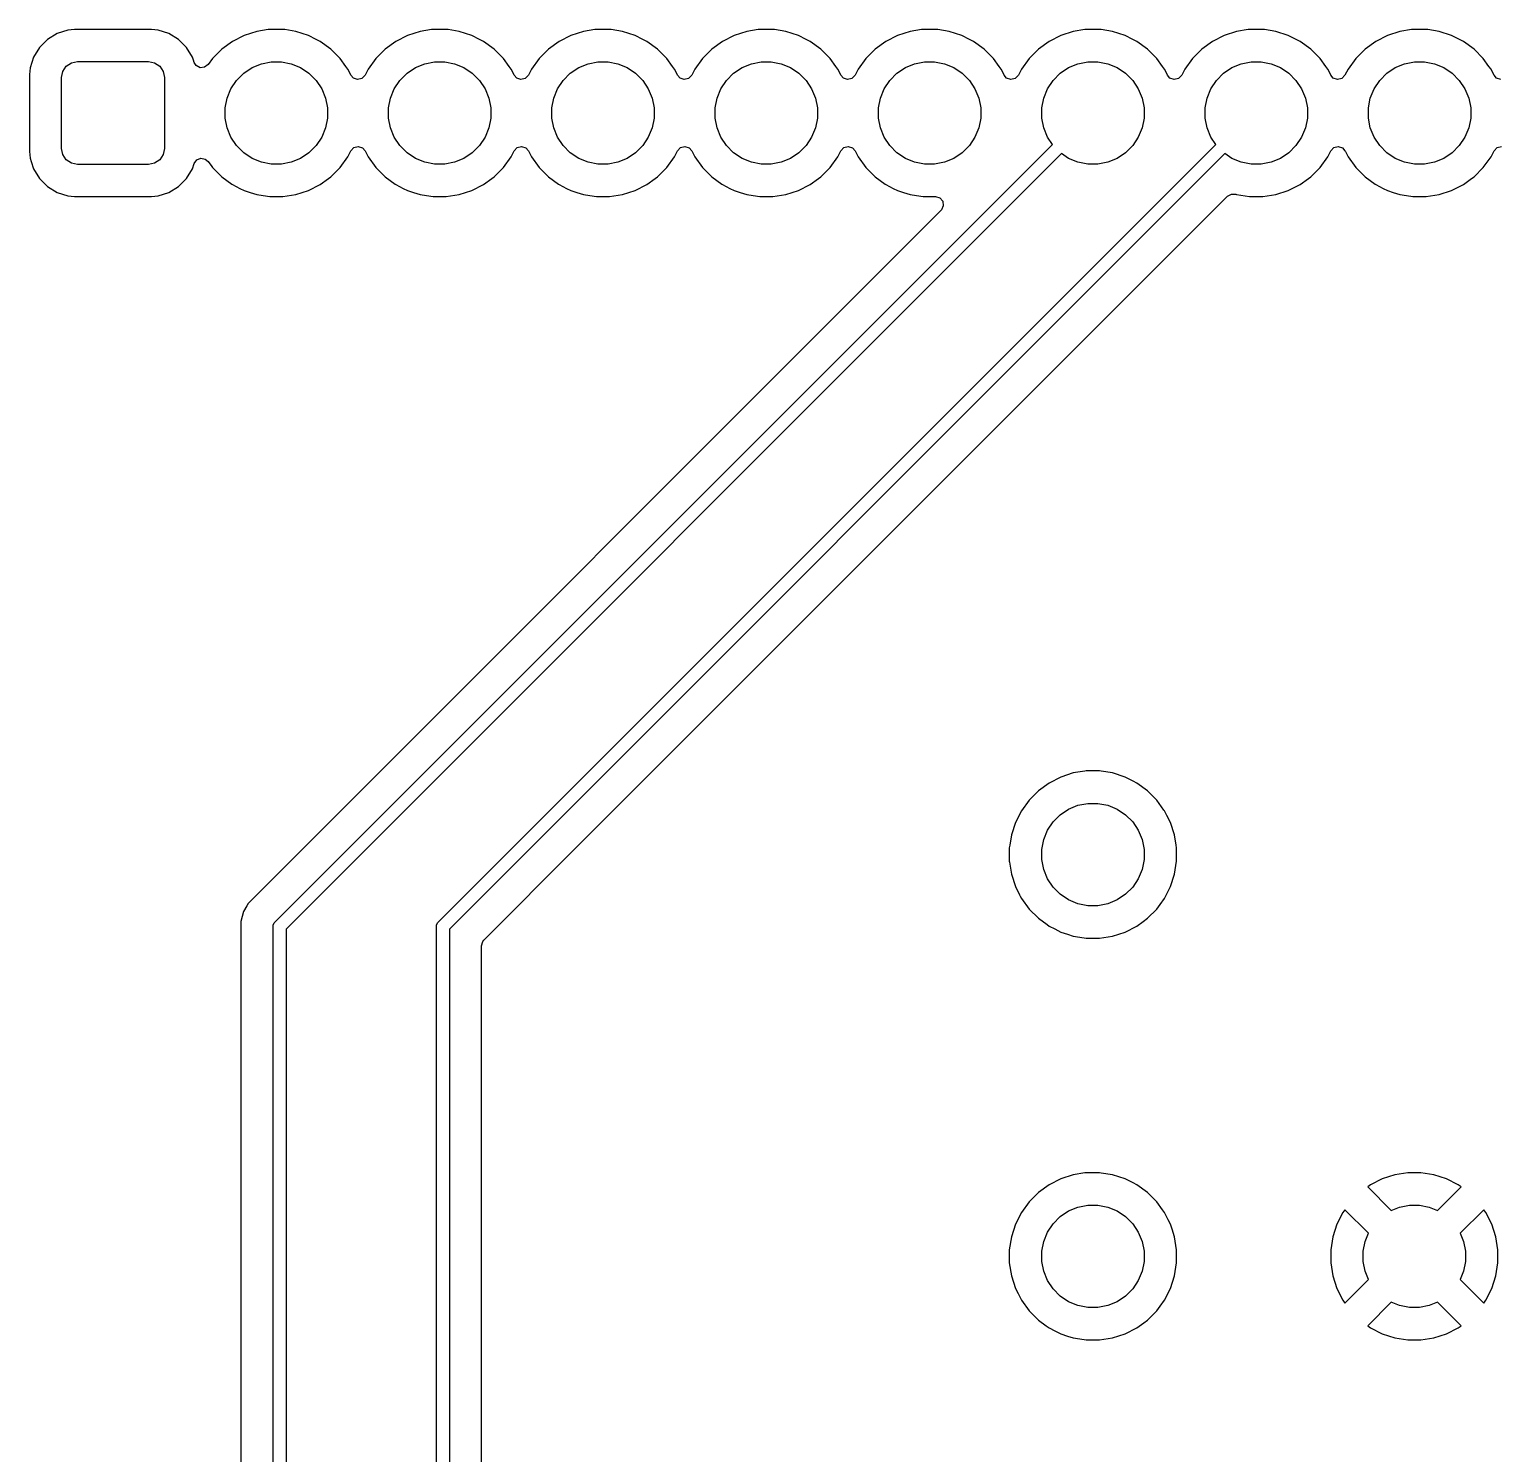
# Model space of a CAD drawing. Extents: x 4.07 to 10.8, y -5 to -0.8.
# Drawn here: x 6.987 to 7.886, y -3.663 to -2.791 of the extents above; entities that cross this region are included whole.
import ezdxf

# ---------------------------------------------------------------- set-up
doc = ezdxf.new("R2010")
doc.units = 0
doc.header["$MEASUREMENT"] = 0
doc.layers.add('BLACK', color=7, linetype='CONTINUOUS')

msp = doc.modelspace()

# ---------------------------------------------------------------- linework, layer by layer
at = {"layer": 'BLACK', "linetype": 'CONTINUOUS'}
for p, q in [((6.9979, -2.79701), (6.99301, -2.8019)), ((7.00377, -2.79339), (6.9979, -2.79701)), ((7.01033, -2.79121), (7.00377, -2.79339)), ((7.00377, -2.79339), (7.00377, -2.79339)), ((7.01438, -2.7908), (7.01033, -2.79121)), ((7.01033, -2.79121), (7.01033, -2.79121)), ((7.06162, -2.7908), (7.01438, -2.7908)), ((7.01438, -2.7908), (7.01438, -2.7908)), ((7.06567, -2.79121), (7.06162, -2.7908)), ((7.07217, -2.79337), (7.06567, -2.79121)), ((7.06567, -2.79121), (7.06567, -2.79121)), ((7.07223, -2.79339), (7.07217, -2.79337)), ((7.07227, -2.79341), (7.07223, -2.79339)), ((7.07223, -2.79339), (7.07223, -2.79339)), ((7.0781, -2.79701), (7.07227, -2.79341)), ((7.08299, -2.8019), (7.0781, -2.79701)), ((7.11835, -2.79455), (7.11116, -2.79821)), ((7.12601, -2.79206), (7.11835, -2.79455)), ((7.13301, -2.79095), (7.12601, -2.79206)), ((7.13397, -2.7908), (7.13301, -2.79095)), ((7.14203, -2.7908), (7.13397, -2.7908)), ((7.14312, -2.79097), (7.14203, -2.7908)), ((7.14999, -2.79206), (7.14312, -2.79097)), ((7.15765, -2.79455), (7.14999, -2.79206)), ((7.16248, -2.79701), (7.15765, -2.79455)), ((7.16484, -2.79821), (7.16248, -2.79701)), ((7.21835, -2.79455), (7.21116, -2.79821)), ((7.22601, -2.79206), (7.21835, -2.79455)), ((7.23301, -2.79095), (7.22601, -2.79206)), ((7.23397, -2.7908), (7.23301, -2.79095)), ((7.24203, -2.7908), (7.23397, -2.7908)), ((7.24312, -2.79097), (7.24203, -2.7908)), ((7.24999, -2.79206), (7.24312, -2.79097)), ((7.25765, -2.79455), (7.24999, -2.79206)), ((7.26248, -2.79701), (7.25765, -2.79455)), ((7.26484, -2.79821), (7.26248, -2.79701)), ((7.31835, -2.79455), (7.31116, -2.79821)), ((7.32601, -2.79206), (7.31835, -2.79455)), ((7.33301, -2.79095), (7.32601, -2.79206)), ((7.33397, -2.7908), (7.33301, -2.79095)), ((7.34203, -2.7908), (7.33397, -2.7908)), ((7.34312, -2.79097), (7.34203, -2.7908)), ((7.34999, -2.79206), (7.34312, -2.79097)), ((7.35765, -2.79455), (7.34999, -2.79206)), ((7.36248, -2.79701), (7.35765, -2.79455)), ((7.36484, -2.79821), (7.36248, -2.79701)), ((7.41835, -2.79455), (7.41116, -2.79821)), ((7.42601, -2.79206), (7.41835, -2.79455)), ((7.43301, -2.79095), (7.42601, -2.79206)), ((7.43397, -2.7908), (7.43301, -2.79095)), ((7.44203, -2.7908), (7.43397, -2.7908)), ((7.44312, -2.79097), (7.44203, -2.7908)), ((7.44999, -2.79206), (7.44312, -2.79097)), ((7.45765, -2.79455), (7.44999, -2.79206)), ((7.46248, -2.79701), (7.45765, -2.79455)), ((7.46484, -2.79821), (7.46248, -2.79701)), ((7.51835, -2.79455), (7.51116, -2.79821)), ((7.52601, -2.79206), (7.51835, -2.79455)), ((7.53301, -2.79095), (7.52601, -2.79206)), ((7.53397, -2.7908), (7.53301, -2.79095)), ((7.54203, -2.7908), (7.53397, -2.7908)), ((7.54312, -2.79097), (7.54203, -2.7908)), ((7.54999, -2.79206), (7.54312, -2.79097)), ((7.55765, -2.79455), (7.54999, -2.79206)), ((7.56248, -2.79701), (7.55765, -2.79455)), ((7.56484, -2.79821), (7.56248, -2.79701)), ((7.61835, -2.79455), (7.61116, -2.79821)), ((7.62601, -2.79206), (7.61835, -2.79455)), ((7.63301, -2.79095), (7.62601, -2.79206)), ((7.63397, -2.7908), (7.63301, -2.79095)), ((7.64203, -2.7908), (7.63397, -2.7908)), ((7.64312, -2.79097), (7.64203, -2.7908)), ((7.64999, -2.79206), (7.64312, -2.79097)), ((7.65765, -2.79455), (7.64999, -2.79206)), ((7.66248, -2.79701), (7.65765, -2.79455)), ((7.66484, -2.79821), (7.66248, -2.79701)), ((7.71835, -2.79455), (7.71116, -2.79821)), ((7.72601, -2.79206), (7.71835, -2.79455)), ((7.73301, -2.79095), (7.72601, -2.79206)), ((7.73397, -2.7908), (7.73301, -2.79095)), ((7.74203, -2.7908), (7.73397, -2.7908)), ((7.74312, -2.79097), (7.74203, -2.7908)), ((7.74999, -2.79206), (7.74312, -2.79097)), ((7.75765, -2.79455), (7.74999, -2.79206)), ((7.76248, -2.79701), (7.75765, -2.79455)), ((7.76484, -2.79821), (7.76248, -2.79701)), ((7.81835, -2.79455), (7.81116, -2.79821)), ((7.82601, -2.79206), (7.81835, -2.79455)), ((7.83301, -2.79095), (7.82601, -2.79206)), ((7.83397, -2.7908), (7.83301, -2.79095)), ((7.84203, -2.7908), (7.83397, -2.7908)), ((7.84312, -2.79097), (7.84203, -2.7908)), ((7.84999, -2.79206), (7.84312, -2.79097)), ((7.85765, -2.79455), (7.84999, -2.79206)), ((7.86248, -2.79701), (7.85765, -2.79455)), ((7.86484, -2.79821), (7.86248, -2.79701)), ((6.99301, -2.8019), (6.98939, -2.80777)), ((7.08661, -2.80777), (7.08299, -2.8019)), ((7.10465, -2.80295), (7.09895, -2.80864)), ((7.11116, -2.79821), (7.10465, -2.80295)), ((7.17135, -2.80295), (7.16484, -2.79821)), ((7.16484, -2.79821), (7.16484, -2.79821)), ((7.16484, -2.79821), (7.16484, -2.79821)), ((7.17705, -2.80865), (7.17135, -2.80295)), ((7.20465, -2.80295), (7.19895, -2.80865)), ((7.21116, -2.79821), (7.20465, -2.80295)), ((7.27135, -2.80295), (7.26484, -2.79821)), ((7.26484, -2.79821), (7.26484, -2.79821)), ((7.26484, -2.79821), (7.26484, -2.79821)), ((7.27705, -2.80865), (7.27135, -2.80295)), ((7.30465, -2.80295), (7.29895, -2.80865)), ((7.31116, -2.79821), (7.30465, -2.80295)), ((7.37135, -2.80295), (7.36484, -2.79821)), ((7.36484, -2.79821), (7.36484, -2.79821)), ((7.36484, -2.79821), (7.36484, -2.79821)), ((7.37705, -2.80865), (7.37135, -2.80295)), ((7.40465, -2.80295), (7.39895, -2.80865)), ((7.41116, -2.79821), (7.40465, -2.80295)), ((7.47135, -2.80295), (7.46484, -2.79821)), ((7.46484, -2.79821), (7.46484, -2.79821)), ((7.46484, -2.79821), (7.46484, -2.79821)), ((7.47705, -2.80865), (7.47135, -2.80295)), ((7.50465, -2.80295), (7.49895, -2.80865)), ((7.51116, -2.79821), (7.50465, -2.80295)), ((7.57135, -2.80295), (7.56484, -2.79821)), ((7.56484, -2.79821), (7.56484, -2.79821)), ((7.56484, -2.79821), (7.56484, -2.79821)), ((7.57705, -2.80865), (7.57135, -2.80295)), ((7.60465, -2.80295), (7.59895, -2.80865)), ((7.61116, -2.79821), (7.60465, -2.80295)), ((7.67135, -2.80295), (7.66484, -2.79821)), ((7.66484, -2.79821), (7.66484, -2.79821)), ((7.66484, -2.79821), (7.66484, -2.79821)), ((7.67705, -2.80865), (7.67135, -2.80295)), ((7.70465, -2.80295), (7.69895, -2.80865)), ((7.71116, -2.79821), (7.70465, -2.80295)), ((7.77135, -2.80295), (7.76484, -2.79821)), ((7.76484, -2.79821), (7.76484, -2.79821)), ((7.76484, -2.79821), (7.76484, -2.79821)), ((7.77705, -2.80865), (7.77135, -2.80295)), ((7.80465, -2.80295), (7.79895, -2.80865)), ((7.81116, -2.79821), (7.80465, -2.80295)), ((7.87135, -2.80295), (7.86484, -2.79821)), ((7.86484, -2.79821), (7.86484, -2.79821)), ((7.86484, -2.79821), (7.86484, -2.79821)), ((7.87705, -2.80865), (7.87135, -2.80295)), ((6.98721, -2.81433), (6.9868, -2.81838)), ((6.98939, -2.80777), (6.98721, -2.81433)), ((6.98721, -2.81433), (6.98721, -2.81433)), ((6.98721, -2.81433), (6.98721, -2.81433)), ((6.98939, -2.80777), (6.98939, -2.80777)), ((7.00725, -2.81658), (7.00939, -2.81339)), ((7.00939, -2.81339), (7.01258, -2.81125)), ((7.01258, -2.81125), (7.01635, -2.8105)), ((7.01635, -2.8105), (7.05965, -2.8105)), ((7.05965, -2.8105), (7.06342, -2.81125)), ((7.06342, -2.81125), (7.06661, -2.81339)), ((7.06661, -2.81339), (7.06875, -2.81658)), ((7.08725, -2.80969), (7.08661, -2.80777)), ((7.08768, -2.811), (7.08725, -2.80969)), ((7.08891, -2.81296), (7.08768, -2.811)), ((7.09135, -2.81425), (7.08891, -2.81296)), ((7.09409, -2.81401), (7.09135, -2.81425)), ((7.09627, -2.81233), (7.09409, -2.81401)), ((7.09895, -2.80865), (7.09627, -2.81233)), ((7.09895, -2.80864), (7.09895, -2.80865)), ((7.11802, -2.81765), (7.12315, -2.81422)), ((7.12315, -2.81422), (7.12886, -2.81186)), ((7.12886, -2.81186), (7.13491, -2.81066)), ((7.13491, -2.81066), (7.14109, -2.81066)), ((7.14109, -2.81066), (7.14714, -2.81186)), ((7.14714, -2.81186), (7.15285, -2.81422)), ((7.15285, -2.81422), (7.15798, -2.81765)), ((7.18052, -2.81342), (7.17705, -2.80865)), ((7.18179, -2.81516), (7.18052, -2.81342)), ((7.18277, -2.81708), (7.18179, -2.81516)), ((7.19421, -2.81516), (7.19235, -2.81881)), ((7.19895, -2.80865), (7.19421, -2.81516)), ((7.21802, -2.81765), (7.22315, -2.81422)), ((7.22315, -2.81422), (7.22886, -2.81186)), ((7.22886, -2.81186), (7.23491, -2.81066)), ((7.23491, -2.81066), (7.24109, -2.81066)), ((7.24109, -2.81066), (7.24714, -2.81186)), ((7.24714, -2.81186), (7.25285, -2.81422)), ((7.25285, -2.81422), (7.25798, -2.81765)), ((7.28052, -2.81342), (7.27705, -2.80865)), ((7.28179, -2.81516), (7.28052, -2.81342)), ((7.28277, -2.81708), (7.28179, -2.81516)), ((7.29421, -2.81516), (7.29235, -2.81881)), ((7.29895, -2.80865), (7.29421, -2.81516)), ((7.31802, -2.81765), (7.32315, -2.81422)), ((7.32315, -2.81422), (7.32886, -2.81186)), ((7.32886, -2.81186), (7.33491, -2.81066)), ((7.33491, -2.81066), (7.34109, -2.81066)), ((7.34109, -2.81066), (7.34714, -2.81186)), ((7.34714, -2.81186), (7.35285, -2.81422)), ((7.35285, -2.81422), (7.35798, -2.81765)), ((7.38052, -2.81342), (7.37705, -2.80865)), ((7.38179, -2.81516), (7.38052, -2.81342)), ((7.38277, -2.81708), (7.38179, -2.81516)), ((7.39421, -2.81516), (7.39235, -2.81881)), ((7.39895, -2.80865), (7.39421, -2.81516)), ((7.41802, -2.81765), (7.42315, -2.81422)), ((7.42315, -2.81422), (7.42886, -2.81186)), ((7.42886, -2.81186), (7.43491, -2.81066)), ((7.43491, -2.81066), (7.44109, -2.81066)), ((7.44109, -2.81066), (7.44714, -2.81186)), ((7.44714, -2.81186), (7.45285, -2.81422)), ((7.45285, -2.81422), (7.45798, -2.81765)), ((7.48052, -2.81342), (7.47705, -2.80865)), ((7.48179, -2.81516), (7.48052, -2.81342)), ((7.48277, -2.81708), (7.48179, -2.81516)), ((7.49421, -2.81516), (7.49235, -2.81881)), ((7.49895, -2.80865), (7.49421, -2.81516)), ((7.51802, -2.81765), (7.52315, -2.81422)), ((7.52315, -2.81422), (7.52886, -2.81186)), ((7.52886, -2.81186), (7.53491, -2.81066)), ((7.53491, -2.81066), (7.54109, -2.81066)), ((7.54109, -2.81066), (7.54714, -2.81186)), ((7.54714, -2.81186), (7.55285, -2.81422)), ((7.55285, -2.81422), (7.55798, -2.81765)), ((7.58052, -2.81342), (7.57705, -2.80865)), ((7.58179, -2.81516), (7.58052, -2.81342)), ((7.58277, -2.81708), (7.58179, -2.81516)), ((7.59421, -2.81516), (7.59235, -2.81881)), ((7.59895, -2.80865), (7.59421, -2.81516)), ((7.61802, -2.81765), (7.62315, -2.81422)), ((7.62315, -2.81422), (7.62886, -2.81186)), ((7.62886, -2.81186), (7.63491, -2.81066)), ((7.63491, -2.81066), (7.64109, -2.81066)), ((7.64109, -2.81066), (7.64714, -2.81186)), ((7.64714, -2.81186), (7.65285, -2.81422)), ((7.65285, -2.81422), (7.65798, -2.81765)), ((7.68052, -2.81342), (7.67705, -2.80865)), ((7.68179, -2.81516), (7.68052, -2.81342)), ((7.68277, -2.81708), (7.68179, -2.81516)), ((7.69421, -2.81516), (7.69235, -2.81881)), ((7.69895, -2.80865), (7.69421, -2.81516)), ((7.71802, -2.81765), (7.72315, -2.81422)), ((7.72315, -2.81422), (7.72886, -2.81186)), ((7.72886, -2.81186), (7.73491, -2.81066)), ((7.73491, -2.81066), (7.74109, -2.81066)), ((7.74109, -2.81066), (7.74714, -2.81186)), ((7.74714, -2.81186), (7.75285, -2.81422)), ((7.75285, -2.81422), (7.75798, -2.81765)), ((7.78052, -2.81342), (7.77705, -2.80865)), ((7.78179, -2.81516), (7.78052, -2.81342)), ((7.78277, -2.81708), (7.78179, -2.81516)), ((7.79421, -2.81516), (7.79235, -2.81881)), ((7.79895, -2.80865), (7.79421, -2.81516)), ((7.81802, -2.81765), (7.82315, -2.81422)), ((7.82315, -2.81422), (7.82886, -2.81186)), ((7.82886, -2.81186), (7.83491, -2.81066)), ((7.83491, -2.81066), (7.84109, -2.81066)), ((7.84109, -2.81066), (7.84714, -2.81186)), ((7.84714, -2.81186), (7.85285, -2.81422)), ((7.85285, -2.81422), (7.85798, -2.81765)), ((7.88052, -2.81342), (7.87705, -2.80865)), ((7.88179, -2.81516), (7.88052, -2.81342)), ((7.88277, -2.81708), (7.88179, -2.81516)), ((6.9868, -2.81838), (6.9868, -2.86562)), ((7.0065, -2.82035), (7.00725, -2.81658)), ((7.0065, -2.86365), (7.0065, -2.82035)), ((7.06875, -2.81658), (7.0695, -2.82035)), ((7.0695, -2.82035), (7.0695, -2.86365)), ((7.11022, -2.82715), (7.11365, -2.82202)), ((7.11365, -2.82202), (7.11802, -2.81765)), ((7.15798, -2.81765), (7.16235, -2.82202)), ((7.16235, -2.82202), (7.16578, -2.82715)), ((7.18365, -2.81881), (7.18277, -2.81708)), ((7.18519, -2.82059), (7.18365, -2.81881)), ((7.18779, -2.82148), (7.18519, -2.82059)), ((7.19046, -2.82081), (7.18779, -2.82148)), ((7.19235, -2.81881), (7.19046, -2.82081)), ((7.21022, -2.82715), (7.21365, -2.82202)), ((7.21365, -2.82202), (7.21802, -2.81765)), ((7.25798, -2.81765), (7.26235, -2.82202)), ((7.26235, -2.82202), (7.26578, -2.82715)), ((7.28365, -2.81881), (7.28277, -2.81708)), ((7.28519, -2.82059), (7.28365, -2.81881)), ((7.28779, -2.82148), (7.28519, -2.82059)), ((7.29046, -2.82081), (7.28779, -2.82148)), ((7.29235, -2.81881), (7.29046, -2.82081)), ((7.31022, -2.82715), (7.31365, -2.82202)), ((7.31365, -2.82202), (7.31802, -2.81765)), ((7.35798, -2.81765), (7.36235, -2.82202)), ((7.36235, -2.82202), (7.36578, -2.82715)), ((7.38365, -2.81881), (7.38277, -2.81708)), ((7.38519, -2.82059), (7.38365, -2.81881)), ((7.38779, -2.82148), (7.38519, -2.82059)), ((7.39046, -2.82081), (7.38779, -2.82148)), ((7.39235, -2.81881), (7.39046, -2.82081)), ((7.41022, -2.82715), (7.41365, -2.82202)), ((7.41365, -2.82202), (7.41802, -2.81765)), ((7.45798, -2.81765), (7.46235, -2.82202)), ((7.46235, -2.82202), (7.46578, -2.82715)), ((7.48365, -2.81881), (7.48277, -2.81708)), ((7.48519, -2.82059), (7.48365, -2.81881)), ((7.48779, -2.82148), (7.48519, -2.82059)), ((7.49046, -2.82081), (7.48779, -2.82148)), ((7.49235, -2.81881), (7.49046, -2.82081)), ((7.51022, -2.82715), (7.51365, -2.82202)), ((7.51365, -2.82202), (7.51802, -2.81765)), ((7.55798, -2.81765), (7.56235, -2.82202)), ((7.56235, -2.82202), (7.56578, -2.82715)), ((7.58365, -2.81881), (7.58277, -2.81708)), ((7.58519, -2.82059), (7.58365, -2.81881)), ((7.58779, -2.82148), (7.58519, -2.82059)), ((7.59046, -2.82081), (7.58779, -2.82148)), ((7.59235, -2.81881), (7.59046, -2.82081)), ((7.61022, -2.82715), (7.61365, -2.82202)), ((7.61365, -2.82202), (7.61802, -2.81765)), ((7.65798, -2.81765), (7.66235, -2.82202)), ((7.66235, -2.82202), (7.66578, -2.82715)), ((7.68365, -2.81881), (7.68277, -2.81708)), ((7.68519, -2.82059), (7.68365, -2.81881)), ((7.68779, -2.82148), (7.68519, -2.82059)), ((7.69046, -2.82081), (7.68779, -2.82148)), ((7.69235, -2.81881), (7.69046, -2.82081)), ((7.71022, -2.82715), (7.71365, -2.82202)), ((7.71365, -2.82202), (7.71802, -2.81765)), ((7.75798, -2.81765), (7.76235, -2.82202)), ((7.76235, -2.82202), (7.76578, -2.82715)), ((7.78365, -2.81881), (7.78277, -2.81708)), ((7.78519, -2.82059), (7.78365, -2.81881)), ((7.78779, -2.82148), (7.78519, -2.82059)), ((7.79046, -2.82081), (7.78779, -2.82148)), ((7.79235, -2.81881), (7.79046, -2.82081)), ((7.81022, -2.82715), (7.81365, -2.82202)), ((7.81365, -2.82202), (7.81802, -2.81765)), ((7.85798, -2.81765), (7.86235, -2.82202)), ((7.86235, -2.82202), (7.86578, -2.82715)), ((7.88365, -2.81881), (7.88277, -2.81708)), ((7.88519, -2.82059), (7.88365, -2.81881)), ((7.88779, -2.82148), (7.88519, -2.82059)), ((7.10666, -2.83891), (7.10786, -2.83286)), ((7.10786, -2.83286), (7.11022, -2.82715)), ((7.16578, -2.82715), (7.16814, -2.83286)), ((7.16814, -2.83286), (7.16934, -2.83891)), ((7.20666, -2.83891), (7.20786, -2.83286)), ((7.20786, -2.83286), (7.21022, -2.82715)), ((7.26578, -2.82715), (7.26814, -2.83286)), ((7.26814, -2.83286), (7.26934, -2.83891)), ((7.30666, -2.83891), (7.30786, -2.83286)), ((7.30786, -2.83286), (7.31022, -2.82715)), ((7.36578, -2.82715), (7.36814, -2.83286)), ((7.36814, -2.83286), (7.36934, -2.83891)), ((7.40666, -2.83891), (7.40786, -2.83286)), ((7.40786, -2.83286), (7.41022, -2.82715)), ((7.46578, -2.82715), (7.46814, -2.83286)), ((7.46814, -2.83286), (7.46934, -2.83891)), ((7.50666, -2.83891), (7.50786, -2.83286)), ((7.50786, -2.83286), (7.51022, -2.82715)), ((7.56578, -2.82715), (7.56814, -2.83286)), ((7.56814, -2.83286), (7.56934, -2.83891)), ((7.60666, -2.83891), (7.60786, -2.83286)), ((7.60786, -2.83286), (7.61022, -2.82715)), ((7.66578, -2.82715), (7.66814, -2.83286)), ((7.66814, -2.83286), (7.66934, -2.83891)), ((7.70666, -2.83891), (7.70786, -2.83286)), ((7.70786, -2.83286), (7.71022, -2.82715)), ((7.76578, -2.82715), (7.76814, -2.83286)), ((7.76814, -2.83286), (7.76934, -2.83891)), ((7.80666, -2.83891), (7.80786, -2.83286)), ((7.80786, -2.83286), (7.81022, -2.82715)), ((7.86578, -2.82715), (7.86814, -2.83286)), ((7.86814, -2.83286), (7.86934, -2.83891)), ((7.10666, -2.84509), (7.10666, -2.83891)), ((7.16934, -2.83891), (7.16934, -2.84509)), ((7.20666, -2.84509), (7.20666, -2.83891)), ((7.26934, -2.83891), (7.26934, -2.84509)), ((7.30666, -2.84509), (7.30666, -2.83891)), ((7.36934, -2.83891), (7.36934, -2.84509)), ((7.40666, -2.84509), (7.40666, -2.83891)), ((7.46934, -2.83891), (7.46934, -2.84509)), ((7.50666, -2.84509), (7.50666, -2.83891)), ((7.56934, -2.83891), (7.56934, -2.84509)), ((7.60666, -2.84509), (7.60666, -2.83891)), ((7.66934, -2.83891), (7.66934, -2.84509)), ((7.70666, -2.84509), (7.70666, -2.83891)), ((7.76934, -2.83891), (7.76934, -2.84509)), ((7.80666, -2.84509), (7.80666, -2.83891)), ((7.86934, -2.83891), (7.86934, -2.84509)), ((7.10786, -2.85114), (7.10666, -2.84509)), ((7.11022, -2.85685), (7.10786, -2.85114)), ((7.16814, -2.85114), (7.16578, -2.85685)), ((7.16934, -2.84509), (7.16814, -2.85114)), ((7.20786, -2.85114), (7.20666, -2.84509)), ((7.21022, -2.85685), (7.20786, -2.85114)), ((7.26814, -2.85114), (7.26578, -2.85685)), ((7.26934, -2.84509), (7.26814, -2.85114)), ((7.30786, -2.85114), (7.30666, -2.84509)), ((7.31022, -2.85685), (7.30786, -2.85114)), ((7.36814, -2.85114), (7.36578, -2.85685)), ((7.36934, -2.84509), (7.36814, -2.85114)), ((7.40786, -2.85114), (7.40666, -2.84509)), ((7.41022, -2.85685), (7.40786, -2.85114)), ((7.46814, -2.85114), (7.46578, -2.85685)), ((7.46934, -2.84509), (7.46814, -2.85114)), ((7.50786, -2.85114), (7.50666, -2.84509)), ((7.51022, -2.85685), (7.50786, -2.85114)), ((7.56814, -2.85114), (7.56578, -2.85685)), ((7.56934, -2.84509), (7.56814, -2.85114)), ((7.60786, -2.85114), (7.60666, -2.84509)), ((7.61022, -2.85685), (7.60786, -2.85114)), ((7.66814, -2.85114), (7.66578, -2.85685)), ((7.66934, -2.84509), (7.66814, -2.85114)), ((7.70786, -2.85114), (7.70666, -2.84509)), ((7.71022, -2.85685), (7.70786, -2.85114)), ((7.76814, -2.85114), (7.76578, -2.85685)), ((7.76934, -2.84509), (7.76814, -2.85114)), ((7.80786, -2.85114), (7.80666, -2.84509)), ((7.81022, -2.85685), (7.80786, -2.85114)), ((7.86814, -2.85114), (7.86578, -2.85685)), ((7.86934, -2.84509), (7.86814, -2.85114)), ((7.11365, -2.86198), (7.11022, -2.85685)), ((7.16578, -2.85685), (7.16235, -2.86198)), ((7.21365, -2.86198), (7.21022, -2.85685)), ((7.26578, -2.85685), (7.26235, -2.86198)), ((7.31365, -2.86198), (7.31022, -2.85685)), ((7.36578, -2.85685), (7.36235, -2.86198)), ((7.41365, -2.86198), (7.41022, -2.85685)), ((7.46578, -2.85685), (7.46235, -2.86198)), ((7.51365, -2.86198), (7.51022, -2.85685)), ((7.56578, -2.85685), (7.56235, -2.86198)), ((7.61317, -2.86126), (7.61022, -2.85685)), ((7.66578, -2.85685), (7.66235, -2.86198)), ((7.71317, -2.86126), (7.71022, -2.85685)), ((7.76578, -2.85685), (7.76235, -2.86198)), ((7.81365, -2.86198), (7.81022, -2.85685)), ((7.86578, -2.85685), (7.86235, -2.86198)), ((6.9868, -2.86562), (6.9868, -2.86562)), ((6.9868, -2.86562), (6.98721, -2.86967)), ((6.98721, -2.86967), (6.98721, -2.86967)), ((6.98721, -2.86967), (6.98791, -2.87178)), ((7.00725, -2.86742), (7.0065, -2.86365)), ((7.00939, -2.87061), (7.00725, -2.86742)), ((7.06875, -2.86742), (7.06661, -2.87061)), ((7.0695, -2.86365), (7.06875, -2.86742)), ((7.08925, -2.87074), (7.09179, -2.86968)), ((7.09179, -2.86968), (7.0945, -2.87017)), ((7.11802, -2.86635), (7.11365, -2.86198)), ((7.12315, -2.86978), (7.11802, -2.86635)), ((7.13722, -3.33722), (7.61317, -2.86126)), ((7.61874, -2.86683), (7.14394, -3.34163)), ((7.15798, -2.86635), (7.15285, -2.86978)), ((7.16235, -2.86198), (7.15798, -2.86635)), ((7.17705, -2.87535), (7.18179, -2.86884)), ((7.18179, -2.86884), (7.18365, -2.86519)), ((7.18179, -2.86884), (7.18179, -2.86884)), ((7.18179, -2.86884), (7.18179, -2.86884)), ((7.18365, -2.86519), (7.18554, -2.86319)), ((7.18554, -2.86319), (7.18821, -2.86252)), ((7.18821, -2.86252), (7.19081, -2.86341)), ((7.19081, -2.86341), (7.19235, -2.86519)), ((7.19235, -2.86519), (7.19257, -2.86562)), ((7.19257, -2.86562), (7.19421, -2.86884)), ((7.19421, -2.86884), (7.19895, -2.87535)), ((7.21802, -2.86635), (7.21365, -2.86198)), ((7.22315, -2.86978), (7.21802, -2.86635)), ((7.23722, -3.33722), (7.71317, -2.86126)), ((7.71874, -2.86683), (7.24394, -3.34163)), ((7.25798, -2.86635), (7.25285, -2.86978)), ((7.26235, -2.86198), (7.25798, -2.86635)), ((7.27705, -2.87535), (7.28179, -2.86884)), ((7.28179, -2.86884), (7.28365, -2.86519)), ((7.28179, -2.86884), (7.28179, -2.86884)), ((7.28179, -2.86884), (7.28179, -2.86884)), ((7.28365, -2.86519), (7.28554, -2.86319)), ((7.28554, -2.86319), (7.28821, -2.86252)), ((7.28821, -2.86252), (7.29081, -2.86341)), ((7.29081, -2.86341), (7.29235, -2.86519)), ((7.29235, -2.86519), (7.29257, -2.86562)), ((7.29257, -2.86562), (7.29421, -2.86884)), ((7.29421, -2.86884), (7.29895, -2.87535)), ((7.31802, -2.86635), (7.31365, -2.86198)), ((7.32315, -2.86978), (7.31802, -2.86635)), ((7.35798, -2.86635), (7.35285, -2.86978)), ((7.36235, -2.86198), (7.35798, -2.86635)), ((7.37705, -2.87535), (7.38179, -2.86884)), ((7.38179, -2.86884), (7.38365, -2.86519)), ((7.38179, -2.86884), (7.38179, -2.86884)), ((7.38179, -2.86884), (7.38179, -2.86884)), ((7.38365, -2.86519), (7.38554, -2.86319)), ((7.38554, -2.86319), (7.38821, -2.86252)), ((7.38821, -2.86252), (7.39081, -2.86341)), ((7.39081, -2.86341), (7.39235, -2.86519)), ((7.39235, -2.86519), (7.39257, -2.86562)), ((7.39257, -2.86562), (7.39421, -2.86884)), ((7.39421, -2.86884), (7.39895, -2.87535)), ((7.41802, -2.86635), (7.41365, -2.86198)), ((7.42315, -2.86978), (7.41802, -2.86635)), ((7.45798, -2.86635), (7.45285, -2.86978)), ((7.46235, -2.86198), (7.45798, -2.86635)), ((7.47705, -2.87535), (7.48179, -2.86884)), ((7.48179, -2.86884), (7.48365, -2.86519)), ((7.48179, -2.86884), (7.48179, -2.86884)), ((7.48179, -2.86884), (7.48179, -2.86884)), ((7.48365, -2.86519), (7.48554, -2.86319)), ((7.48554, -2.86319), (7.48821, -2.86252)), ((7.48821, -2.86252), (7.49081, -2.86341)), ((7.49081, -2.86341), (7.49235, -2.86519)), ((7.49235, -2.86519), (7.49257, -2.86562)), ((7.49257, -2.86562), (7.49421, -2.86884)), ((7.49421, -2.86884), (7.49895, -2.87535)), ((7.51802, -2.86635), (7.51365, -2.86198)), ((7.52315, -2.86978), (7.51802, -2.86635)), ((7.55798, -2.86635), (7.55285, -2.86978)), ((7.56235, -2.86198), (7.55798, -2.86635)), ((7.62315, -2.86978), (7.61874, -2.86683)), ((7.65798, -2.86635), (7.65285, -2.86978)), ((7.66235, -2.86198), (7.65798, -2.86635)), ((7.72315, -2.86978), (7.71874, -2.86683)), ((7.75798, -2.86635), (7.75285, -2.86978)), ((7.76235, -2.86198), (7.75798, -2.86635)), ((7.77705, -2.87535), (7.78179, -2.86884)), ((7.78179, -2.86884), (7.78365, -2.86519)), ((7.78179, -2.86884), (7.78179, -2.86884)), ((7.78179, -2.86884), (7.78179, -2.86884)), ((7.78365, -2.86519), (7.78554, -2.86319)), ((7.78554, -2.86319), (7.78821, -2.86252)), ((7.78821, -2.86252), (7.79081, -2.86341)), ((7.79081, -2.86341), (7.79235, -2.86519)), ((7.79235, -2.86519), (7.79257, -2.86562)), ((7.79257, -2.86562), (7.79421, -2.86884)), ((7.79421, -2.86884), (7.79895, -2.87535)), ((7.81802, -2.86635), (7.81365, -2.86198)), ((7.82315, -2.86978), (7.81802, -2.86635)), ((7.85798, -2.86635), (7.85285, -2.86978)), ((7.86235, -2.86198), (7.85798, -2.86635)), ((7.87705, -2.87535), (7.88179, -2.86884)), ((7.88179, -2.86884), (7.88365, -2.86519)), ((7.88179, -2.86884), (7.88179, -2.86884)), ((7.88179, -2.86884), (7.88179, -2.86884)), ((7.88365, -2.86519), (7.88554, -2.86319)), ((7.88554, -2.86319), (7.88821, -2.86252)), ((6.98791, -2.87178), (6.98939, -2.87623)), ((6.98939, -2.87623), (6.99301, -2.8821)), ((7.01258, -2.87275), (7.00939, -2.87061)), ((7.01635, -2.8735), (7.01258, -2.87275)), ((7.05965, -2.8735), (7.01635, -2.8735)), ((7.06342, -2.87275), (7.05965, -2.8735)), ((7.06661, -2.87061), (7.06342, -2.87275)), ((7.08299, -2.8821), (7.08661, -2.87623)), ((7.08661, -2.87623), (7.08768, -2.873)), ((7.08768, -2.873), (7.08925, -2.87074)), ((7.0945, -2.87017), (7.09627, -2.87167)), ((7.09627, -2.87167), (7.09856, -2.87482)), ((7.09856, -2.87482), (7.09895, -2.87536)), ((7.09895, -2.87536), (7.10465, -2.88105)), ((7.12886, -2.87214), (7.12315, -2.86978)), ((7.13491, -2.87334), (7.12886, -2.87214)), ((7.14109, -2.87334), (7.13491, -2.87334)), ((7.14714, -2.87214), (7.14109, -2.87334)), ((7.15285, -2.86978), (7.14714, -2.87214)), ((7.17136, -2.88105), (7.17705, -2.87536)), ((7.17705, -2.87536), (7.17705, -2.87535)), ((7.17705, -2.87535), (7.17705, -2.87535)), ((7.19895, -2.87535), (7.20465, -2.88105)), ((7.22886, -2.87214), (7.22315, -2.86978)), ((7.23491, -2.87334), (7.22886, -2.87214)), ((7.24109, -2.87334), (7.23491, -2.87334)), ((7.24714, -2.87214), (7.24109, -2.87334)), ((7.25285, -2.86978), (7.24714, -2.87214)), ((7.27136, -2.88105), (7.27705, -2.87536)), ((7.27705, -2.87536), (7.27705, -2.87535)), ((7.27705, -2.87535), (7.27705, -2.87535)), ((7.29895, -2.87535), (7.30465, -2.88105)), ((7.32886, -2.87214), (7.32315, -2.86978)), ((7.33491, -2.87334), (7.32886, -2.87214)), ((7.34109, -2.87334), (7.33491, -2.87334)), ((7.34714, -2.87214), (7.34109, -2.87334)), ((7.35285, -2.86978), (7.34714, -2.87214)), ((7.37136, -2.88105), (7.37705, -2.87536)), ((7.37705, -2.87536), (7.37705, -2.87535)), ((7.37705, -2.87535), (7.37705, -2.87535)), ((7.39895, -2.87535), (7.40465, -2.88105)), ((7.42886, -2.87214), (7.42315, -2.86978)), ((7.43491, -2.87334), (7.42886, -2.87214)), ((7.44109, -2.87334), (7.43491, -2.87334)), ((7.44714, -2.87214), (7.44109, -2.87334)), ((7.45285, -2.86978), (7.44714, -2.87214)), ((7.47136, -2.88105), (7.47705, -2.87536)), ((7.47705, -2.87536), (7.47705, -2.87535)), ((7.47705, -2.87535), (7.47705, -2.87535)), ((7.49895, -2.87535), (7.50465, -2.88105)), ((7.52886, -2.87214), (7.52315, -2.86978)), ((7.53491, -2.87334), (7.52886, -2.87214)), ((7.54109, -2.87334), (7.53491, -2.87334)), ((7.54714, -2.87214), (7.54109, -2.87334)), ((7.55285, -2.86978), (7.54714, -2.87214)), ((7.62886, -2.87214), (7.62315, -2.86978)), ((7.63491, -2.87334), (7.62886, -2.87214)), ((7.64109, -2.87334), (7.63491, -2.87334)), ((7.64714, -2.87214), (7.64109, -2.87334)), ((7.65285, -2.86978), (7.64714, -2.87214)), ((7.72886, -2.87214), (7.72315, -2.86978)), ((7.73491, -2.87334), (7.72886, -2.87214)), ((7.74109, -2.87334), (7.73491, -2.87334)), ((7.74714, -2.87214), (7.74109, -2.87334)), ((7.75285, -2.86978), (7.74714, -2.87214)), ((7.77136, -2.88105), (7.77705, -2.87536)), ((7.77705, -2.87536), (7.77705, -2.87535)), ((7.77705, -2.87535), (7.77705, -2.87535)), ((7.79895, -2.87535), (7.80465, -2.88105)), ((7.82886, -2.87214), (7.82315, -2.86978)), ((7.83491, -2.87334), (7.82886, -2.87214)), ((7.84109, -2.87334), (7.83491, -2.87334)), ((7.84714, -2.87214), (7.84109, -2.87334)), ((7.85285, -2.86978), (7.84714, -2.87214)), ((7.87136, -2.88105), (7.87705, -2.87536)), ((7.87705, -2.87536), (7.87705, -2.87535)), ((7.87705, -2.87535), (7.87705, -2.87535)), ((6.99301, -2.8821), (6.9979, -2.88699)), ((6.9979, -2.88699), (7.00377, -2.89061)), ((7.07223, -2.89061), (7.0781, -2.88699)), ((7.0781, -2.88699), (7.08299, -2.8821)), ((7.10465, -2.88105), (7.11075, -2.88549)), ((7.11075, -2.88549), (7.11116, -2.88579)), ((7.11116, -2.88579), (7.11574, -2.88812)), ((7.15765, -2.88945), (7.16484, -2.88579)), ((7.16484, -2.88579), (7.16991, -2.8821)), ((7.16991, -2.8821), (7.17135, -2.88105)), ((7.17135, -2.88105), (7.17135, -2.88105)), ((7.17135, -2.88105), (7.17136, -2.88105)), ((7.20465, -2.88105), (7.21075, -2.88549)), ((7.21075, -2.88549), (7.21116, -2.88579)), ((7.21116, -2.88579), (7.21574, -2.88812)), ((7.25765, -2.88945), (7.26484, -2.88579)), ((7.26484, -2.88579), (7.26991, -2.8821)), ((7.26991, -2.8821), (7.27135, -2.88105)), ((7.27135, -2.88105), (7.27135, -2.88105)), ((7.27135, -2.88105), (7.27136, -2.88105)), ((7.30465, -2.88105), (7.31075, -2.88549)), ((7.31075, -2.88549), (7.31116, -2.88579)), ((7.31116, -2.88579), (7.31574, -2.88812)), ((7.35765, -2.88945), (7.36484, -2.88579)), ((7.36484, -2.88579), (7.36991, -2.8821)), ((7.36991, -2.8821), (7.37135, -2.88105)), ((7.37135, -2.88105), (7.37135, -2.88105)), ((7.37135, -2.88105), (7.37136, -2.88105)), ((7.40465, -2.88105), (7.41075, -2.88549)), ((7.41075, -2.88549), (7.41116, -2.88579)), ((7.41116, -2.88579), (7.41574, -2.88812)), ((7.45765, -2.88945), (7.46484, -2.88579)), ((7.46484, -2.88579), (7.46991, -2.8821)), ((7.46991, -2.8821), (7.47135, -2.88105)), ((7.47135, -2.88105), (7.47135, -2.88105)), ((7.47135, -2.88105), (7.47136, -2.88105)), ((7.50465, -2.88105), (7.51075, -2.88549)), ((7.51075, -2.88549), (7.51116, -2.88579)), ((7.51116, -2.88579), (7.51574, -2.88812)), ((7.75765, -2.88945), (7.76484, -2.88579)), ((7.76484, -2.88579), (7.76991, -2.8821)), ((7.76991, -2.8821), (7.77135, -2.88105)), ((7.77135, -2.88105), (7.77135, -2.88105)), ((7.77135, -2.88105), (7.77136, -2.88105)), ((7.80465, -2.88105), (7.81075, -2.88549)), ((7.81075, -2.88549), (7.81116, -2.88579)), ((7.81116, -2.88579), (7.81574, -2.88812)), ((7.85765, -2.88945), (7.86484, -2.88579)), ((7.86484, -2.88579), (7.86991, -2.8821)), ((7.86991, -2.8821), (7.87135, -2.88105)), ((7.87135, -2.88105), (7.87135, -2.88105)), ((7.87135, -2.88105), (7.87136, -2.88105)), ((7.00377, -2.89061), (7.01033, -2.89279)), ((7.01033, -2.89279), (7.01438, -2.8932)), ((7.01438, -2.8932), (7.06162, -2.8932)), ((7.06162, -2.8932), (7.06567, -2.89279)), ((7.06567, -2.89279), (7.07223, -2.89061)), ((7.11574, -2.88812), (7.11835, -2.88945)), ((7.11835, -2.88945), (7.11835, -2.88945)), ((7.11835, -2.88945), (7.11835, -2.88945)), ((7.11835, -2.88945), (7.12193, -2.89061)), ((7.12193, -2.89061), (7.12601, -2.89194)), ((7.12601, -2.89194), (7.12999, -2.89257)), ((7.12999, -2.89257), (7.13397, -2.8932)), ((7.13397, -2.8932), (7.13397, -2.8932)), ((7.13397, -2.8932), (7.14203, -2.8932)), ((7.14203, -2.8932), (7.14999, -2.89194)), ((7.14203, -2.8932), (7.14203, -2.8932)), ((7.14999, -2.89194), (7.15765, -2.88945)), ((7.21574, -2.88812), (7.21835, -2.88945)), ((7.21835, -2.88945), (7.21835, -2.88945)), ((7.21835, -2.88945), (7.21835, -2.88945)), ((7.21835, -2.88945), (7.22193, -2.89061)), ((7.22193, -2.89061), (7.22601, -2.89194)), ((7.22601, -2.89194), (7.22999, -2.89257)), ((7.22999, -2.89257), (7.23397, -2.8932)), ((7.23397, -2.8932), (7.23397, -2.8932)), ((7.23397, -2.8932), (7.24203, -2.8932)), ((7.24203, -2.8932), (7.24999, -2.89194)), ((7.24203, -2.8932), (7.24203, -2.8932)), ((7.24999, -2.89194), (7.25765, -2.88945)), ((7.31574, -2.88812), (7.31835, -2.88945)), ((7.31835, -2.88945), (7.31835, -2.88945)), ((7.31835, -2.88945), (7.31835, -2.88945)), ((7.31835, -2.88945), (7.32193, -2.89061)), ((7.32193, -2.89061), (7.32601, -2.89194)), ((7.32601, -2.89194), (7.32999, -2.89257)), ((7.32999, -2.89257), (7.33397, -2.8932)), ((7.33397, -2.8932), (7.33397, -2.8932)), ((7.33397, -2.8932), (7.34203, -2.8932)), ((7.34203, -2.8932), (7.34999, -2.89194)), ((7.34203, -2.8932), (7.34203, -2.8932)), ((7.34999, -2.89194), (7.35765, -2.88945)), ((7.41574, -2.88812), (7.41835, -2.88945)), ((7.41835, -2.88945), (7.41835, -2.88945)), ((7.41835, -2.88945), (7.41835, -2.88945)), ((7.41835, -2.88945), (7.42193, -2.89061)), ((7.42193, -2.89061), (7.42601, -2.89194)), ((7.42601, -2.89194), (7.42999, -2.89257)), ((7.42999, -2.89257), (7.43397, -2.8932)), ((7.43397, -2.8932), (7.43397, -2.8932)), ((7.43397, -2.8932), (7.44203, -2.8932)), ((7.44203, -2.8932), (7.44999, -2.89194)), ((7.44203, -2.8932), (7.44203, -2.8932)), ((7.44999, -2.89194), (7.45765, -2.88945)), ((7.48331, -3.13013), (7.72049, -2.89295)), ((7.51574, -2.88812), (7.51835, -2.88945)), ((7.51835, -2.88945), (7.51835, -2.88945)), ((7.51835, -2.88945), (7.51835, -2.88945)), ((7.51835, -2.88945), (7.52193, -2.89061)), ((7.52193, -2.89061), (7.52601, -2.89194)), ((7.52601, -2.89194), (7.52999, -2.89257)), ((7.52999, -2.89257), (7.53397, -2.8932)), ((7.53397, -2.8932), (7.53397, -2.8932)), ((7.53397, -2.8932), (7.54158, -2.8932)), ((7.54158, -2.8932), (7.54422, -2.89398)), ((7.54422, -2.89398), (7.54602, -2.89605)), ((7.54602, -2.89605), (7.54641, -2.89878)), ((7.72049, -2.89295), (7.7229, -2.89163)), ((7.7229, -2.89163), (7.72545, -2.89176)), ((7.72545, -2.89176), (7.72601, -2.89194)), ((7.72601, -2.89194), (7.73397, -2.8932)), ((7.73397, -2.8932), (7.73397, -2.8932)), ((7.73397, -2.8932), (7.74203, -2.8932)), ((7.74203, -2.8932), (7.74999, -2.89194)), ((7.74203, -2.8932), (7.74203, -2.8932)), ((7.74999, -2.89194), (7.75765, -2.88945)), ((7.81574, -2.88812), (7.81835, -2.88945)), ((7.81835, -2.88945), (7.81835, -2.88945)), ((7.81835, -2.88945), (7.81835, -2.88945)), ((7.81835, -2.88945), (7.82193, -2.89061)), ((7.82193, -2.89061), (7.82601, -2.89194)), ((7.82601, -2.89194), (7.82999, -2.89257)), ((7.82999, -2.89257), (7.83397, -2.8932)), ((7.83397, -2.8932), (7.83397, -2.8932)), ((7.83397, -2.8932), (7.84203, -2.8932)), ((7.84203, -2.8932), (7.84999, -2.89194)), ((7.84203, -2.8932), (7.84203, -2.8932)), ((7.84999, -2.89194), (7.85765, -2.88945)), ((7.54503, -2.90153), (7.12108, -3.32548)), ((7.54527, -2.90128), (7.54503, -2.90153)), ((7.54641, -2.89878), (7.54527, -2.90128)), ((7.32146, -3.29197), (7.48331, -3.13013)), ((7.62601, -3.24606), (7.61835, -3.24855)), ((7.63301, -3.24495), (7.62601, -3.24606)), ((7.63397, -3.2448), (7.63301, -3.24495)), ((7.64203, -3.2448), (7.63397, -3.2448)), ((7.64312, -3.24497), (7.64203, -3.2448)), ((7.64999, -3.24606), (7.64312, -3.24497)), ((7.65765, -3.24855), (7.64999, -3.24606)), ((7.61116, -3.25221), (7.60465, -3.25695)), ((7.61835, -3.24855), (7.61116, -3.25221)), ((7.66259, -3.25107), (7.65765, -3.24855)), ((7.66484, -3.25221), (7.66259, -3.25107)), ((7.67135, -3.25695), (7.66484, -3.25221)), ((7.66484, -3.25221), (7.66484, -3.25221)), ((7.66484, -3.25221), (7.66484, -3.25221)), ((7.59895, -3.26265), (7.59421, -3.26916)), ((7.60465, -3.25695), (7.59895, -3.26265)), ((7.62886, -3.26586), (7.63491, -3.26466)), ((7.63491, -3.26466), (7.64109, -3.26466)), ((7.64109, -3.26466), (7.64714, -3.26586)), ((7.67705, -3.26265), (7.67135, -3.25695)), ((7.68149, -3.26875), (7.67705, -3.26265)), ((7.59421, -3.26916), (7.59055, -3.27635)), ((7.61365, -3.27602), (7.61802, -3.27165)), ((7.61802, -3.27165), (7.62315, -3.26822)), ((7.62315, -3.26822), (7.62886, -3.26586)), ((7.64714, -3.26586), (7.65285, -3.26822)), ((7.65285, -3.26822), (7.65798, -3.27165)), ((7.65798, -3.27165), (7.66235, -3.27602)), ((7.68179, -3.26916), (7.68149, -3.26875)), ((7.68325, -3.27203), (7.68179, -3.26916)), ((7.68545, -3.27635), (7.68325, -3.27203)), ((7.59055, -3.27635), (7.58806, -3.28401)), ((7.60786, -3.28686), (7.61022, -3.28115)), ((7.61022, -3.28115), (7.61365, -3.27602)), ((7.66235, -3.27602), (7.66578, -3.28115)), ((7.66578, -3.28115), (7.66814, -3.28686)), ((7.68794, -3.28401), (7.68545, -3.27635)), ((7.26507, -3.34836), (7.32146, -3.29197)), ((7.58707, -3.29029), (7.5868, -3.29197)), ((7.5868, -3.29197), (7.5868, -3.30003)), ((7.58806, -3.28401), (7.58707, -3.29029)), ((7.60666, -3.29291), (7.60786, -3.28686)), ((7.66814, -3.28686), (7.66934, -3.29291)), ((7.68893, -3.29029), (7.68794, -3.28401)), ((7.6892, -3.29197), (7.68893, -3.29029)), ((7.6892, -3.30003), (7.6892, -3.29197)), ((7.5868, -3.30003), (7.58689, -3.30062)), ((7.58689, -3.30062), (7.58806, -3.30799)), ((7.60666, -3.29909), (7.60666, -3.29291)), ((7.60786, -3.30514), (7.60666, -3.29909)), ((7.66934, -3.29909), (7.66814, -3.30514)), ((7.66934, -3.29291), (7.66934, -3.29909)), ((7.68794, -3.30799), (7.6892, -3.30003)), ((7.58806, -3.30799), (7.59055, -3.31565)), ((7.61022, -3.31085), (7.60786, -3.30514)), ((7.66814, -3.30514), (7.66578, -3.31085)), ((7.68545, -3.31565), (7.68794, -3.30799)), ((7.59055, -3.31565), (7.59307, -3.32059)), ((7.61365, -3.31598), (7.61022, -3.31085)), ((7.61802, -3.32035), (7.61365, -3.31598)), ((7.66235, -3.31598), (7.65798, -3.32035)), ((7.66578, -3.31085), (7.66235, -3.31598)), ((7.68179, -3.32284), (7.68545, -3.31565)), ((7.11997, -3.32742), (7.11797, -3.33087)), ((7.12083, -3.32592), (7.11997, -3.32742)), ((7.12108, -3.32548), (7.12083, -3.32592)), ((7.12108, -3.32548), (7.12108, -3.32548)), ((7.59307, -3.32059), (7.59353, -3.3215)), ((7.59353, -3.3215), (7.59421, -3.32284)), ((7.59421, -3.32284), (7.59895, -3.32935)), ((7.62315, -3.32378), (7.61802, -3.32035)), ((7.62886, -3.32614), (7.62315, -3.32378)), ((7.63491, -3.32734), (7.62886, -3.32614)), ((7.64109, -3.32734), (7.63491, -3.32734)), ((7.64714, -3.32614), (7.64109, -3.32734)), ((7.65285, -3.32378), (7.64714, -3.32614)), ((7.65798, -3.32035), (7.65285, -3.32378)), ((7.67705, -3.32935), (7.67913, -3.3265)), ((7.67913, -3.3265), (7.68179, -3.32284)), ((7.11797, -3.33087), (7.11636, -3.33689)), ((7.11636, -3.33689), (7.11636, -3.33689)), ((7.11636, -3.33689), (7.11636, -3.34351)), ((7.13673, -3.33781), (7.13722, -3.33722)), ((7.23673, -3.33781), (7.23722, -3.33722)), ((7.59895, -3.32935), (7.60465, -3.33505)), ((7.60465, -3.33505), (7.60993, -3.33889)), ((7.66484, -3.33979), (7.66883, -3.33689)), ((7.66883, -3.33689), (7.67135, -3.33505)), ((7.67135, -3.33505), (7.67135, -3.33505)), ((7.67135, -3.33505), (7.67136, -3.33505)), ((7.67136, -3.33505), (7.67705, -3.32936)), ((7.67705, -3.32936), (7.67705, -3.32935)), ((7.67705, -3.32935), (7.67705, -3.32935)), ((7.11636, -3.34351), (7.11636, -3.34351)), ((7.11636, -3.34351), (7.11636, -4.52165)), ((7.13606, -3.34), (7.13614, -3.33923)), ((7.13606, -4.53866), (7.13606, -3.34)), ((7.13614, -3.33923), (7.13673, -3.33781)), ((7.14394, -3.34163), (7.14394, -4.53866)), ((7.23606, -3.34), (7.23614, -3.33923)), ((7.23606, -4.53866), (7.23606, -3.34)), ((7.23614, -3.33923), (7.23673, -3.33781)), ((7.24394, -3.34163), (7.24394, -4.53866)), ((7.60993, -3.33889), (7.61116, -3.33979)), ((7.61116, -3.33979), (7.61461, -3.34155)), ((7.61461, -3.34155), (7.61835, -3.34345)), ((7.61835, -3.34345), (7.61835, -3.34345)), ((7.61835, -3.34345), (7.61835, -3.34345)), ((7.61835, -3.34345), (7.62245, -3.34478)), ((7.62245, -3.34478), (7.62601, -3.34594)), ((7.62601, -3.34594), (7.62999, -3.34657)), ((7.62999, -3.34657), (7.63397, -3.3472)), ((7.64203, -3.3472), (7.64999, -3.34594)), ((7.64999, -3.34594), (7.65765, -3.34345)), ((7.65765, -3.34345), (7.66484, -3.33979)), ((7.26364, -3.35181), (7.26442, -3.34918)), ((7.26364, -3.53797), (7.26364, -3.35181)), ((7.26442, -3.34918), (7.26507, -3.34836)), ((7.63397, -3.3472), (7.63397, -3.3472)), ((7.63397, -3.3472), (7.64203, -3.3472)), ((7.64203, -3.3472), (7.64203, -3.3472)), ((7.61116, -3.49821), (7.60465, -3.50295)), ((7.61835, -3.49455), (7.61116, -3.49821)), ((7.62601, -3.49206), (7.61835, -3.49455)), ((7.63301, -3.49095), (7.62601, -3.49206)), ((7.63397, -3.4908), (7.63301, -3.49095)), ((7.64203, -3.4908), (7.63397, -3.4908)), ((7.64312, -3.49097), (7.64203, -3.4908)), ((7.64999, -3.49206), (7.64312, -3.49097)), ((7.65765, -3.49455), (7.64999, -3.49206)), ((7.66259, -3.49707), (7.65765, -3.49455)), ((7.66484, -3.49821), (7.66259, -3.49707)), ((7.67135, -3.50295), (7.66484, -3.49821)), ((7.66484, -3.49821), (7.66484, -3.49821)), ((7.66484, -3.49821), (7.66484, -3.49821)), ((7.80803, -3.49823), (7.80627, -3.4995)), ((7.80627, -3.4995), (7.80627, -3.4995)), ((7.80627, -3.4995), (7.8207, -3.51393)), ((7.8152, -3.49457), (7.80803, -3.49823)), ((7.82287, -3.49208), (7.8152, -3.49457)), ((7.83082, -3.49082), (7.82287, -3.49208)), ((7.83888, -3.49082), (7.83082, -3.49082)), ((7.84684, -3.49208), (7.83888, -3.49082)), ((7.8545, -3.49457), (7.84684, -3.49208)), ((7.849, -3.51393), (7.86343, -3.4995)), ((7.86168, -3.49823), (7.8545, -3.49457)), ((7.86343, -3.4995), (7.86168, -3.49823)), ((7.86168, -3.49823), (7.86168, -3.49823)), ((7.86343, -3.4995), (7.86343, -3.4995)), ((7.60465, -3.50295), (7.59895, -3.50865)), ((7.67705, -3.50865), (7.67135, -3.50295)), ((7.59421, -3.51516), (7.59055, -3.52235)), ((7.59895, -3.50865), (7.59421, -3.51516)), ((7.61802, -3.51765), (7.62315, -3.51422)), ((7.62315, -3.51422), (7.62886, -3.51186)), ((7.62886, -3.51186), (7.63491, -3.51066)), ((7.63491, -3.51066), (7.64109, -3.51066)), ((7.64109, -3.51066), (7.64714, -3.51186)), ((7.64714, -3.51186), (7.65285, -3.51422)), ((7.65285, -3.51422), (7.65798, -3.51765)), ((7.68052, -3.51342), (7.67705, -3.50865)), ((7.68179, -3.51516), (7.68052, -3.51342)), ((7.6841, -3.51969), (7.68179, -3.51516)), ((7.79108, -3.51517), (7.78742, -3.52235)), ((7.79235, -3.51342), (7.79108, -3.51517)), ((7.80678, -3.52785), (7.79235, -3.51342)), ((7.79235, -3.51342), (7.79235, -3.51342)), ((7.8207, -3.51393), (7.82571, -3.51186)), ((7.82571, -3.51186), (7.83176, -3.51066)), ((7.83176, -3.51066), (7.83794, -3.51066)), ((7.83794, -3.51066), (7.84399, -3.51186)), ((7.84399, -3.51186), (7.849, -3.51393)), ((7.87735, -3.51342), (7.86292, -3.52785)), ((7.87862, -3.51518), (7.87735, -3.51342)), ((7.87735, -3.51342), (7.87735, -3.51342)), ((7.88228, -3.52235), (7.87862, -3.51518)), ((7.59055, -3.52235), (7.58806, -3.53001)), ((7.61022, -3.52715), (7.61365, -3.52202)), ((7.61365, -3.52202), (7.61802, -3.51765)), ((7.65798, -3.51765), (7.66235, -3.52202)), ((7.66235, -3.52202), (7.66578, -3.52715)), ((7.68545, -3.52235), (7.6841, -3.51969)), ((7.68644, -3.5254), (7.68545, -3.52235)), ((7.68545, -3.52235), (7.68545, -3.52235)), ((7.68545, -3.52235), (7.68545, -3.52235)), ((7.68794, -3.53001), (7.68644, -3.5254)), ((7.78742, -3.52235), (7.78493, -3.53002)), ((7.88477, -3.53002), (7.88228, -3.52235)), ((7.58806, -3.53001), (7.5868, -3.53797)), ((7.60666, -3.53891), (7.60786, -3.53286)), ((7.60786, -3.53286), (7.61022, -3.52715)), ((7.66578, -3.52715), (7.66814, -3.53286)), ((7.66814, -3.53286), (7.66934, -3.53891)), ((7.68837, -3.53276), (7.68794, -3.53001)), ((7.6892, -3.53797), (7.68837, -3.53276)), ((7.78493, -3.53002), (7.78367, -3.53797)), ((7.80351, -3.53891), (7.80471, -3.53286)), ((7.80471, -3.53286), (7.80678, -3.52785)), ((7.86292, -3.52785), (7.86499, -3.53286)), ((7.86499, -3.53286), (7.86619, -3.53891)), ((7.88603, -3.53797), (7.88477, -3.53002)), ((7.26364, -3.73555), (7.26364, -3.53797)), ((7.5868, -3.53797), (7.5868, -3.54603)), ((7.60666, -3.54509), (7.60666, -3.53891)), ((7.66934, -3.53891), (7.66934, -3.54509)), ((7.6892, -3.54603), (7.6892, -3.53797)), ((7.6892, -3.53797), (7.6892, -3.53797)), ((7.78367, -3.53797), (7.78367, -3.54603)), ((7.80351, -3.54509), (7.80351, -3.53891)), ((7.86619, -3.53891), (7.86619, -3.54509)), ((7.88603, -3.5384), (7.88603, -3.53797)), ((7.88603, -3.54603), (7.88603, -3.5384)), ((7.5868, -3.54603), (7.58806, -3.55399)), ((7.60786, -3.55114), (7.60666, -3.54509)), ((7.61022, -3.55685), (7.60786, -3.55114)), ((7.66814, -3.55114), (7.66578, -3.55685)), ((7.66934, -3.54509), (7.66814, -3.55114)), ((7.68794, -3.55399), (7.6892, -3.54603)), ((7.78367, -3.54603), (7.78493, -3.55398)), ((7.80471, -3.55114), (7.80351, -3.54509)), ((7.80678, -3.55615), (7.80471, -3.55114)), ((7.86499, -3.55114), (7.86292, -3.55615)), ((7.86619, -3.54509), (7.86499, -3.55114)), ((7.88477, -3.55398), (7.88603, -3.54603)), ((7.58806, -3.55399), (7.59055, -3.56165)), ((7.59055, -3.56165), (7.59217, -3.56483)), ((7.61365, -3.56198), (7.61022, -3.55685)), ((7.61802, -3.56635), (7.61365, -3.56198)), ((7.66235, -3.56198), (7.65798, -3.56635)), ((7.66578, -3.55685), (7.66235, -3.56198)), ((7.68179, -3.56884), (7.68545, -3.56165)), ((7.68545, -3.56165), (7.68794, -3.55399)), ((7.78493, -3.55398), (7.78742, -3.56165)), ((7.78742, -3.56165), (7.79108, -3.56882)), ((7.79235, -3.57058), (7.80678, -3.55615)), ((7.86292, -3.55615), (7.87735, -3.57058)), ((7.87862, -3.56882), (7.88228, -3.56165)), ((7.88228, -3.56165), (7.88477, -3.55398)), ((7.59217, -3.56483), (7.5942, -3.56883)), ((7.5942, -3.56883), (7.59421, -3.56884)), ((7.59421, -3.56884), (7.59895, -3.57535)), ((7.62315, -3.56978), (7.61802, -3.56635)), ((7.62886, -3.57214), (7.62315, -3.56978)), ((7.65285, -3.56978), (7.64714, -3.57214)), ((7.65798, -3.56635), (7.65285, -3.56978)), ((7.67913, -3.5725), (7.68179, -3.56884)), ((7.79108, -3.56882), (7.79108, -3.56883)), ((7.79108, -3.56883), (7.79235, -3.57058)), ((7.79235, -3.57058), (7.79235, -3.57058)), ((7.8207, -3.57007), (7.80627, -3.5845)), ((7.82571, -3.57214), (7.8207, -3.57007)), ((7.849, -3.57007), (7.84399, -3.57214)), ((7.86343, -3.5845), (7.849, -3.57007)), ((7.87735, -3.57058), (7.87862, -3.56882)), ((7.87735, -3.57058), (7.87735, -3.57058)), ((7.59895, -3.57535), (7.60465, -3.58105)), ((7.63491, -3.57334), (7.62886, -3.57214)), ((7.64109, -3.57334), (7.63491, -3.57334)), ((7.64714, -3.57214), (7.64109, -3.57334)), ((7.67136, -3.58105), (7.67705, -3.57536)), ((7.67705, -3.57535), (7.67913, -3.5725)), ((7.67705, -3.57536), (7.67705, -3.57535)), ((7.67705, -3.57535), (7.67705, -3.57535)), ((7.83176, -3.57334), (7.82571, -3.57214)), ((7.83794, -3.57334), (7.83176, -3.57334)), ((7.84399, -3.57214), (7.83794, -3.57334)), ((7.60465, -3.58105), (7.60939, -3.5845)), ((7.60939, -3.5845), (7.61116, -3.58579)), ((7.61116, -3.58579), (7.6146, -3.58754)), ((7.6146, -3.58754), (7.61835, -3.58945)), ((7.61835, -3.58945), (7.61835, -3.58945)), ((7.61835, -3.58945), (7.61835, -3.58945)), ((7.61835, -3.58945), (7.62245, -3.59078)), ((7.64999, -3.59194), (7.65765, -3.58945)), ((7.65765, -3.58945), (7.66484, -3.58579)), ((7.66484, -3.58579), (7.66915, -3.58266)), ((7.66915, -3.58266), (7.67135, -3.58105)), ((7.67135, -3.58105), (7.67135, -3.58105)), ((7.67135, -3.58105), (7.67136, -3.58105)), ((7.80627, -3.5845), (7.80803, -3.58577)), ((7.80803, -3.58577), (7.8152, -3.58943)), ((7.8152, -3.58943), (7.82287, -3.59192)), ((7.84684, -3.59192), (7.8545, -3.58943)), ((7.8545, -3.58943), (7.86168, -3.58577)), ((7.86168, -3.58577), (7.86343, -3.5845)), ((7.62245, -3.59078), (7.62601, -3.59194)), ((7.62601, -3.59194), (7.62999, -3.59257)), ((7.62999, -3.59257), (7.63397, -3.5932)), ((7.63397, -3.5932), (7.63397, -3.5932)), ((7.63397, -3.5932), (7.64203, -3.5932)), ((7.64203, -3.5932), (7.64999, -3.59194)), ((7.64203, -3.5932), (7.64203, -3.5932)), ((7.82287, -3.59192), (7.83082, -3.59318)), ((7.83082, -3.59318), (7.83888, -3.59318)), ((7.83888, -3.59318), (7.84684, -3.59192))]:
    msp.add_line(p, q, dxfattribs=at)

doc.saveas('drawing.dxf')
